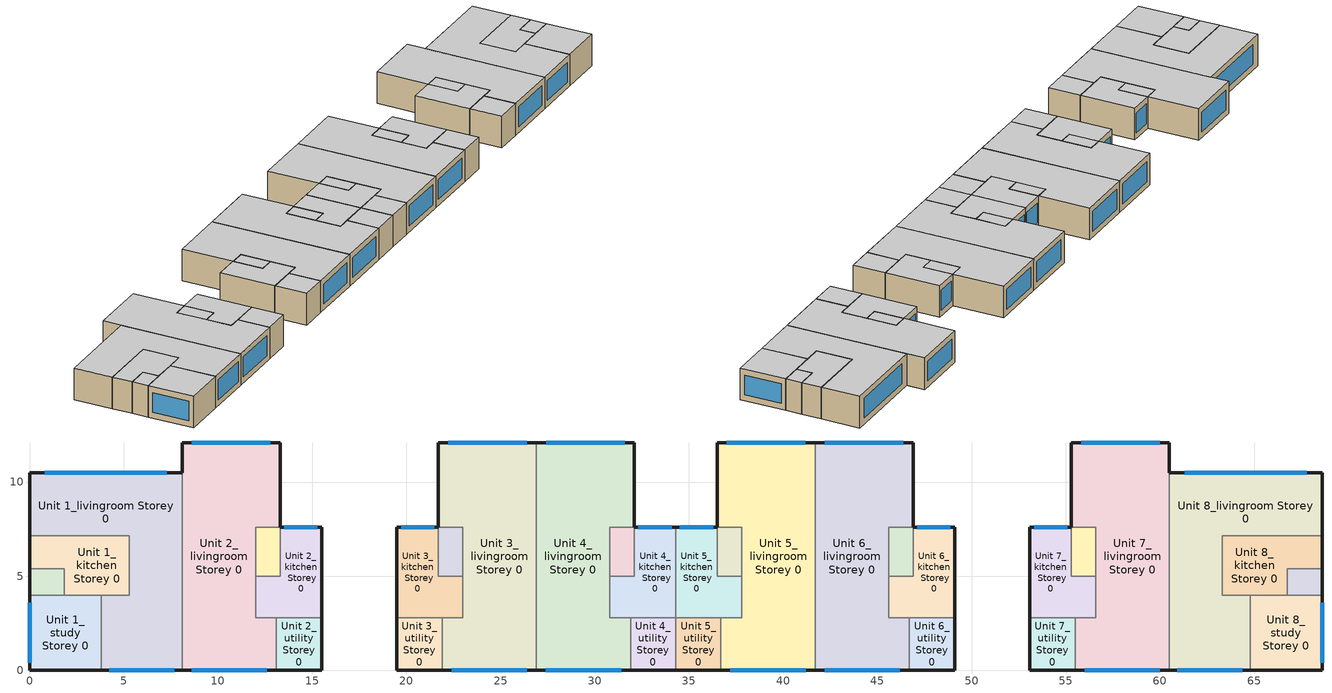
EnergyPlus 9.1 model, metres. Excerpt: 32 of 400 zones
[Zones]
Unit 1_livingroom Storey 0
 floor adiabatic (Project Floor): 8.1,10.5 8.1,0 3.8,0 3.8,4 5.3,4 5.3,7.15 0,7.15 0,10.5 z3.6
 wall outside (Project Wall): 3.8,0 8.1,0 / 8.1,10.5 0,10.5 0,7.15 z3.6:6.4
 wall to Unit 1_kitchen Storey 0 (Project Wall): 0,7.15 5.3,7.15 5.3,4 3.8,4 z3.6:6.4
 wall to Unit 1_study Storey 0 (Project Wall): 3.8,4 3.8,0 z3.6:6.4
 wall to Unit 2_livingroom Storey 0 (Project Wall): 8.1,0 8.1,10.5 z3.6:6.4
 window (Project External Window): 4.23,0 7.67,0 / 7.29,10.5 0.81,10.5 z4.12:5.88
 ceiling adiabatic (Project Flat Roof): 0,10.5 0,7.15 5.3,7.15 5.3,4 3.8,4 3.8,0 8.1,0 8.1,10.5 z6.4
Unit 1_kitchen Storey 0
 floor adiabatic (Project Floor): 5.3,7.15 5.3,4 1.85,4 1.85,5.4 0,5.4 0,7.15 z3.6
 wall outside (Project Wall): 0,7.15 0,5.4 z3.6:6.4
 wall to Unit 1_bath3 Storey 0 (Project Wall): 0,5.4 1.85,5.4 1.85,4 z3.6:6.4
 wall to Unit 1_study Storey 0 (Project Wall): 1.85,4 3.8,4 z3.6:6.4
 ceiling adiabatic (Project Flat Roof): 0,7.15 0,5.4 1.85,5.4 1.85,4 5.3,4 5.3,7.15 z6.4
Unit 1_bath3 Storey 0
 floor adiabatic (Project Floor): 1.85,5.4 1.85,4 0,4 0,5.4 z3.6
 wall outside (Project Wall): 0,5.4 0,4 z3.6:6.4
 wall to Unit 1_study Storey 0 (Project Wall): 0,4 1.85,4 z3.6:6.4
 ceiling adiabatic (Project Flat Roof): 0,5.4 0,4 1.85,4 1.85,5.4 z6.4
Unit 1_study Storey 0
 floor adiabatic (Project Floor): 3.8,4 3.8,0 0,0 0,4 z3.6
 wall outside (Project Wall): 0,4 0,0 3.8,0 z3.6:6.4
 window (Project External Window): 0,3.6 0,0.4 z4.12:5.88
 ceiling adiabatic (Project Flat Roof): 0,4 0,0 3.8,0 3.8,4 z6.4
Unit 2_livingroom Storey 0
 floor adiabatic (Project Floor): 8.1,12.1 13.3,12.1 13.3,7.6 12,7.6 12,2.8 13.1,2.8 13.1,0 8.1,0 z3.6
 wall outside (Project Wall): 8.1,0 13.1,0 / 13.3,7.6 13.3,12.1 8.1,12.1 8.1,10.5 z3.6:6.4
 wall to Unit 2_utility Storey 0 (Project Wall): 13.1,0 13.1,2.8 z3.6:6.4
 wall to Unit 2_kitchen Storey 0 (Project Wall): 13.1,2.8 12,2.8 12,5 z3.6:6.4
 wall to Unit 2_bath3 Storey 0 (Project Wall): 12,5 12,7.6 13.3,7.6 z3.6:6.4
 window (Project External Window): 8.6,0 12.6,0 / 12.78,12.1 8.62,12.1 z4.12:5.88
 ceiling adiabatic (Project Flat Roof): 8.1,0 13.1,0 13.1,2.8 12,2.8 12,7.6 13.3,7.6 13.3,12.1 8.1,12.1 z6.4
Unit 2_kitchen Storey 0
 floor adiabatic (Project Floor): 13.3,5 13.3,7.6 15.5,7.6 15.5,2.8 12,2.8 12,5 z3.6
 wall outside (Project Wall): 15.5,2.8 15.5,7.6 13.3,7.6 z3.6:6.4
 wall to Unit 2_utility Storey 0 (Project Wall): 13.1,2.8 15.5,2.8 z3.6:6.4
 wall to Unit 2_bath3 Storey 0 (Project Wall): 13.3,7.6 13.3,5 12,5 z3.6:6.4
 window (Project External Window): 15.28,7.6 13.52,7.6 z4.12:5.88
 ceiling adiabatic (Project Flat Roof): 12,5 12,2.8 15.5,2.8 15.5,7.6 13.3,7.6 13.3,5 z6.4
Unit 2_bath3 Storey 0
 floor adiabatic (Project Floor): 13.3,7.6 13.3,5 12,5 12,7.6 z3.6
 ceiling adiabatic (Project Flat Roof): 12,7.6 12,5 13.3,5 13.3,7.6 z6.4
Unit 2_utility Storey 0
 floor adiabatic (Project Floor): 15.5,2.8 15.5,0 13.1,0 13.1,2.8 z3.6
 wall outside (Project Wall): 13.1,0 15.5,0 15.5,2.8 z3.6:6.4
 ceiling adiabatic (Project Flat Roof): 13.1,2.8 13.1,0 15.5,0 15.5,2.8 z6.4
Unit 3_livingroom Storey 0
 floor adiabatic (Project Floor): 21.9,0 21.9,2.8 23,2.8 23,7.6 21.7,7.6 21.7,12.1 26.9,12.1 26.9,0 z3.6
 wall outside (Project Wall): 26.9,12.1 21.7,12.1 21.7,7.6 / 21.9,0 26.9,0 z3.6:6.4
 wall to Unit 4_livingroom Storey 0 (Project Wall): 26.9,0 26.9,12.1 z3.6:6.4
 wall to Unit 3_bath3 Storey 0 (Project Wall): 21.7,7.6 23,7.6 23,5 z3.6:6.4
 wall to Unit 3_kitchen Storey 0 (Project Wall): 23,5 23,2.8 21.9,2.8 z3.6:6.4
 wall to Unit 3_utility Storey 0 (Project Wall): 21.9,2.8 21.9,0 z3.6:6.4
 window (Project External Window): 26.38,12.1 22.22,12.1 / 22.4,0 26.4,0 z4.12:5.88
 ceiling adiabatic (Project Flat Roof): 26.9,0 26.9,12.1 21.7,12.1 21.7,7.6 23,7.6 23,2.8 21.9,2.8 21.9,0 z6.4
Unit 3_kitchen Storey 0
 floor adiabatic (Project Floor): 23,2.8 19.5,2.8 19.5,7.6 21.7,7.6 21.7,5 23,5 z3.6
 wall outside (Project Wall): 21.7,7.6 19.5,7.6 19.5,2.8 z3.6:6.4
 wall to Unit 3_bath3 Storey 0 (Project Wall): 23,5 21.7,5 21.7,7.6 z3.6:6.4
 wall to Unit 3_utility Storey 0 (Project Wall): 19.5,2.8 21.9,2.8 z3.6:6.4
 window (Project External Window): 21.48,7.6 19.72,7.6 z4.12:5.88
 ceiling adiabatic (Project Flat Roof): 23,5 21.7,5 21.7,7.6 19.5,7.6 19.5,2.8 23,2.8 z6.4
Unit 3_bath3 Storey 0
 floor adiabatic (Project Floor): 23,5 21.7,5 21.7,7.6 23,7.6 z3.6
 ceiling adiabatic (Project Flat Roof): 23,7.6 21.7,7.6 21.7,5 23,5 z6.4
Unit 3_utility Storey 0
 floor adiabatic (Project Floor): 21.9,0 19.5,0 19.5,2.8 21.9,2.8 z3.6
 wall outside (Project Wall): 19.5,2.8 19.5,0 21.9,0 z3.6:6.4
 ceiling adiabatic (Project Flat Roof): 21.9,2.8 19.5,2.8 19.5,0 21.9,0 z6.4
Unit 4_livingroom Storey 0
 floor adiabatic (Project Floor): 26.9,12.1 32.1,12.1 32.1,7.6 30.8,7.6 30.8,2.8 31.9,2.8 31.9,0 26.9,0 z3.6
 wall outside (Project Wall): 26.9,0 31.9,0 / 32.1,7.6 32.1,12.1 26.9,12.1 z3.6:6.4
 wall to Unit 4_utility Storey 0 (Project Wall): 31.9,0 31.9,2.8 z3.6:6.4
 wall to Unit 4_kitchen Storey 0 (Project Wall): 31.9,2.8 30.8,2.8 30.8,5 z3.6:6.4
 wall to Unit 4_bath3 Storey 0 (Project Wall): 30.8,5 30.8,7.6 32.1,7.6 z3.6:6.4
 window (Project External Window): 27.4,0 31.4,0 / 31.58,12.1 27.42,12.1 z4.12:5.88
 ceiling adiabatic (Project Flat Roof): 26.9,0 31.9,0 31.9,2.8 30.8,2.8 30.8,7.6 32.1,7.6 32.1,12.1 26.9,12.1 z6.4
Unit 4_kitchen Storey 0
 floor adiabatic (Project Floor): 32.1,5 32.1,7.6 34.3,7.6 34.3,2.8 30.8,2.8 30.8,5 z3.6
 wall outside (Project Wall): 34.3,7.6 32.1,7.6 z3.6:6.4
 wall to Unit 4_utility Storey 0 (Project Wall): 31.9,2.8 34.3,2.8 z3.6:6.4
 wall to Unit 5_kitchen Storey 0 (Project Wall): 34.3,2.8 34.3,7.6 z3.6:6.4
 wall to Unit 4_bath3 Storey 0 (Project Wall): 32.1,7.6 32.1,5 30.8,5 z3.6:6.4
 window (Project External Window): 34.08,7.6 32.32,7.6 z4.12:5.88
 ceiling adiabatic (Project Flat Roof): 30.8,5 30.8,2.8 34.3,2.8 34.3,7.6 32.1,7.6 32.1,5 z6.4
Unit 4_bath3 Storey 0
 floor adiabatic (Project Floor): 32.1,7.6 32.1,5 30.8,5 30.8,7.6 z3.6
 ceiling adiabatic (Project Flat Roof): 30.8,7.6 30.8,5 32.1,5 32.1,7.6 z6.4
Unit 4_utility Storey 0
 floor adiabatic (Project Floor): 34.3,2.8 34.3,0 31.9,0 31.9,2.8 z3.6
 wall outside (Project Wall): 31.9,0 34.3,0 z3.6:6.4
 wall to Unit 5_utility Storey 0 (Project Wall): 34.3,0 34.3,2.8 z3.6:6.4
 ceiling adiabatic (Project Flat Roof): 31.9,2.8 31.9,0 34.3,0 34.3,2.8 z6.4
Unit 5_livingroom Storey 0
 floor adiabatic (Project Floor): 36.7,0 36.7,2.8 37.8,2.8 37.8,7.6 36.5,7.6 36.5,12.1 41.7,12.1 41.7,0 z3.6
 wall outside (Project Wall): 41.7,12.1 36.5,12.1 36.5,7.6 / 36.7,0 41.7,0 z3.6:6.4
 wall to Unit 6_livingroom Storey 0 (Project Wall): 41.7,0 41.7,12.1 z3.6:6.4
 wall to Unit 5_bath3 Storey 0 (Project Wall): 36.5,7.6 37.8,7.6 37.8,5 z3.6:6.4
 wall to Unit 5_kitchen Storey 0 (Project Wall): 37.8,5 37.8,2.8 36.7,2.8 z3.6:6.4
 wall to Unit 5_utility Storey 0 (Project Wall): 36.7,2.8 36.7,0 z3.6:6.4
 window (Project External Window): 41.18,12.1 37.02,12.1 / 37.2,0 41.2,0 z4.12:5.88
 ceiling adiabatic (Project Flat Roof): 41.7,0 41.7,12.1 36.5,12.1 36.5,7.6 37.8,7.6 37.8,2.8 36.7,2.8 36.7,0 z6.4
Unit 5_kitchen Storey 0
 floor adiabatic (Project Floor): 37.8,2.8 34.3,2.8 34.3,7.6 36.5,7.6 36.5,5 37.8,5 z3.6
 wall outside (Project Wall): 36.5,7.6 34.3,7.6 z3.6:6.4
 wall to Unit 5_bath3 Storey 0 (Project Wall): 37.8,5 36.5,5 36.5,7.6 z3.6:6.4
 wall to Unit 5_utility Storey 0 (Project Wall): 34.3,2.8 36.7,2.8 z3.6:6.4
 window (Project External Window): 36.28,7.6 34.52,7.6 z4.12:5.88
 ceiling adiabatic (Project Flat Roof): 37.8,5 36.5,5 36.5,7.6 34.3,7.6 34.3,2.8 37.8,2.8 z6.4
Unit 5_bath3 Storey 0
 floor adiabatic (Project Floor): 37.8,5 36.5,5 36.5,7.6 37.8,7.6 z3.6
 ceiling adiabatic (Project Flat Roof): 37.8,7.6 36.5,7.6 36.5,5 37.8,5 z6.4
Unit 5_utility Storey 0
 floor adiabatic (Project Floor): 36.7,0 34.3,0 34.3,2.8 36.7,2.8 z3.6
 wall outside (Project Wall): 34.3,0 36.7,0 z3.6:6.4
 ceiling adiabatic (Project Flat Roof): 36.7,2.8 34.3,2.8 34.3,0 36.7,0 z6.4
Unit 6_livingroom Storey 0
 floor adiabatic (Project Floor): 41.7,12.1 46.9,12.1 46.9,7.6 45.6,7.6 45.6,2.8 46.7,2.8 46.7,0 41.7,0 z3.6
 wall outside (Project Wall): 41.7,0 46.7,0 / 46.9,7.6 46.9,12.1 41.7,12.1 z3.6:6.4
 wall to Unit 6_utility Storey 0 (Project Wall): 46.7,0 46.7,2.8 z3.6:6.4
 wall to Unit 6_kitchen Storey 0 (Project Wall): 46.7,2.8 45.6,2.8 45.6,5 z3.6:6.4
 wall to Unit 6_bath3 Storey 0 (Project Wall): 45.6,5 45.6,7.6 46.9,7.6 z3.6:6.4
 window (Project External Window): 42.2,0 46.2,0 / 46.38,12.1 42.22,12.1 z4.12:5.88
 ceiling adiabatic (Project Flat Roof): 41.7,0 46.7,0 46.7,2.8 45.6,2.8 45.6,7.6 46.9,7.6 46.9,12.1 41.7,12.1 z6.4
Unit 6_kitchen Storey 0
 floor adiabatic (Project Floor): 46.9,5 46.9,7.6 49.1,7.6 49.1,2.8 45.6,2.8 45.6,5 z3.6
 wall outside (Project Wall): 49.1,2.8 49.1,7.6 46.9,7.6 z3.6:6.4
 wall to Unit 6_utility Storey 0 (Project Wall): 46.7,2.8 49.1,2.8 z3.6:6.4
 wall to Unit 6_bath3 Storey 0 (Project Wall): 46.9,7.6 46.9,5 45.6,5 z3.6:6.4
 window (Project External Window): 48.88,7.6 47.12,7.6 z4.12:5.88
 ceiling adiabatic (Project Flat Roof): 45.6,5 45.6,2.8 49.1,2.8 49.1,7.6 46.9,7.6 46.9,5 z6.4
Unit 6_bath3 Storey 0
 floor adiabatic (Project Floor): 46.9,7.6 46.9,5 45.6,5 45.6,7.6 z3.6
 ceiling adiabatic (Project Flat Roof): 45.6,7.6 45.6,5 46.9,5 46.9,7.6 z6.4
Unit 6_utility Storey 0
 floor adiabatic (Project Floor): 49.1,2.8 49.1,0 46.7,0 46.7,2.8 z3.6
 wall outside (Project Wall): 46.7,0 49.1,0 49.1,2.8 z3.6:6.4
 ceiling adiabatic (Project Flat Roof): 46.7,2.8 46.7,0 49.1,0 49.1,2.8 z6.4
Unit 7_livingroom Storey 0
 floor adiabatic (Project Floor): 55.5,0 55.5,2.8 56.6,2.8 56.6,7.6 55.3,7.6 55.3,12.1 60.5,12.1 60.5,0 z3.6
 wall outside (Project Wall): 60.5,10.5 60.5,12.1 55.3,12.1 55.3,7.6 / 55.5,0 60.5,0 z3.6:6.4
 wall to Unit 8_livingroom Storey 0 (Project Wall): 60.5,0 60.5,10.5 z3.6:6.4
 wall to Unit 7_bath3 Storey 0 (Project Wall): 55.3,7.6 56.6,7.6 56.6,5 z3.6:6.4
 wall to Unit 7_kitchen Storey 0 (Project Wall): 56.6,5 56.6,2.8 55.5,2.8 z3.6:6.4
 wall to Unit 7_utility Storey 0 (Project Wall): 55.5,2.8 55.5,0 z3.6:6.4
 window (Project External Window): 59.98,12.1 55.82,12.1 / 56,0 60,0 z4.12:5.88
 ceiling adiabatic (Project Flat Roof): 60.5,0 60.5,12.1 55.3,12.1 55.3,7.6 56.6,7.6 56.6,2.8 55.5,2.8 55.5,0 z6.4
Unit 7_kitchen Storey 0
 floor adiabatic (Project Floor): 56.6,2.8 53.1,2.8 53.1,7.6 55.3,7.6 55.3,5 56.6,5 z3.6
 wall outside (Project Wall): 55.3,7.6 53.1,7.6 53.1,2.8 z3.6:6.4
 wall to Unit 7_bath3 Storey 0 (Project Wall): 56.6,5 55.3,5 55.3,7.6 z3.6:6.4
 wall to Unit 7_utility Storey 0 (Project Wall): 53.1,2.8 55.5,2.8 z3.6:6.4
 window (Project External Window): 55.08,7.6 53.32,7.6 z4.12:5.88
 ceiling adiabatic (Project Flat Roof): 56.6,5 55.3,5 55.3,7.6 53.1,7.6 53.1,2.8 56.6,2.8 z6.4
Unit 7_bath3 Storey 0
 floor adiabatic (Project Floor): 56.6,5 55.3,5 55.3,7.6 56.6,7.6 z3.6
 ceiling adiabatic (Project Flat Roof): 56.6,7.6 55.3,7.6 55.3,5 56.6,5 z6.4
Unit 7_utility Storey 0
 floor adiabatic (Project Floor): 55.5,0 53.1,0 53.1,2.8 55.5,2.8 z3.6
 wall outside (Project Wall): 53.1,2.8 53.1,0 55.5,0 z3.6:6.4
 ceiling adiabatic (Project Flat Roof): 55.5,2.8 53.1,2.8 53.1,0 55.5,0 z6.4
Unit 8_livingroom Storey 0
 floor adiabatic (Project Floor): 68.6,7.15 63.3,7.15 63.3,4 64.8,4 64.8,0 60.5,0 60.5,10.5 68.6,10.5 z3.6
 wall outside (Project Wall): 60.5,0 64.8,0 / 68.6,7.15 68.6,10.5 60.5,10.5 z3.6:6.4
 wall to Unit 8_study Storey 0 (Project Wall): 64.8,0 64.8,4 z3.6:6.4
 wall to Unit 8_kitchen Storey 0 (Project Wall): 64.8,4 63.3,4 63.3,7.15 68.6,7.15 z3.6:6.4
 window (Project External Window): 67.79,10.5 61.31,10.5 / 60.93,0 64.37,0 z4.12:5.88
 ceiling adiabatic (Project Flat Roof): 68.6,10.5 60.5,10.5 60.5,0 64.8,0 64.8,4 63.3,4 63.3,7.15 68.6,7.15 z6.4
Unit 8_kitchen Storey 0
 floor adiabatic (Project Floor): 68.6,5.4 66.75,5.4 66.75,4 63.3,4 63.3,7.15 68.6,7.15 z3.6
 wall outside (Project Wall): 68.6,5.4 68.6,7.15 z3.6:6.4
 wall to Unit 8_study Storey 0 (Project Wall): 64.8,4 66.75,4 z3.6:6.4
 wall to Unit 8_bath3 Storey 0 (Project Wall): 66.75,4 66.75,5.4 68.6,5.4 z3.6:6.4
 ceiling adiabatic (Project Flat Roof): 68.6,7.15 63.3,7.15 63.3,4 66.75,4 66.75,5.4 68.6,5.4 z6.4
Unit 8_bath3 Storey 0
 floor adiabatic (Project Floor): 68.6,4 66.75,4 66.75,5.4 68.6,5.4 z3.6
 wall outside (Project Wall): 68.6,4 68.6,5.4 z3.6:6.4
 wall to Unit 8_study Storey 0 (Project Wall): 66.75,4 68.6,4 z3.6:6.4
 ceiling adiabatic (Project Flat Roof): 68.6,5.4 66.75,5.4 66.75,4 68.6,4 z6.4
Unit 8_study Storey 0
 floor adiabatic (Project Floor): 68.6,0 64.8,0 64.8,4 68.6,4 z3.6
 wall outside (Project Wall): 64.8,0 68.6,0 68.6,4 z3.6:6.4
 window (Project External Window): 68.6,0.4 68.6,3.6 z4.12:5.88
 ceiling adiabatic (Project Flat Roof): 68.6,4 64.8,4 64.8,0 68.6,0 z6.4
[Building]
One Precinct: North Axis=0; Terrain=City; Loads Convergence Tolerance Value=0.04; Temperature Convergence Tolerance Value=0.4; Solar Distribution=FullInteriorAndExterior; Maximum Number of Warmup Days=25; Minimum Number of Warmup Days=6
[Site:Location]
SGP_Singapore.486980_IWEC: Latitude=1.37; Longitude=103.98; Time Zone=8; Elevation=16
[MATERIAL] Roughness=MediumRough
Name | Thickness | Conductivity | Density | Specific Heat | Thermal Absorptance | Solar Absorptance | Visible Absorptance
ConcreteWall | 0.15 | 0.8 | 2400 | 880 | 0.85 | 0.79 | 0.79
Greenwall | 0.079 | 2.5 | 1293 | 853 | 0.98 | 0.75 | 0.75
[WindowMaterial:SimpleGlazingSystem]
SingleGlazingEuroGrey: UFactor=5.93; Solar Heat Gain Coefficient=0.62; Visible Transmittance=0.495
[Construction]
Project Wall: Greenwall
Project Floor; Project Flat Roof: ConcreteWall
Project External Window: SingleGlazingEuroGrey
[ZONE] Type=1; Multiplier=1; Ceiling Height=autocalculate; Volume=autocalculate; Floor Area=autocalculate; Part of Total Floor Area=Yes
Unit 1_livingroom Storey 0; Unit 1_kitchen Storey 0; Unit 1_bath3 Storey 0; Unit 1_study Storey 0; Unit 2_livingroom Storey 0; Unit 2_kitchen Storey 0; Unit 2_bath3 Storey 0; Unit 2_utility Storey 0; Unit 3_livingroom Storey 0; Unit 3_kitchen Storey 0; Unit 3_bath3 Storey 0; Unit 3_utility Storey 0; Unit 4_livingroom Storey 0; Unit 4_kitchen Storey 0; Unit 4_bath3 Storey 0; Unit 4_utility Storey 0; Unit 5_livingroom Storey 0; Unit 5_kitchen Storey 0; Unit 5_bath3 Storey 0; Unit 5_utility Storey 0; Unit 6_livingroom Storey 0; Unit 6_kitchen Storey 0; Unit 6_bath3 Storey 0; Unit 6_utility Storey 0; Unit 7_livingroom Storey 0; Unit 7_kitchen Storey 0; Unit 7_bath3 Storey 0; Unit 7_utility Storey 0; Unit 8_livingroom Storey 0; Unit 8_kitchen Storey 0; Unit 8_bath3 Storey 0; Unit 8_study Storey 0
[ZONEINFILTRATION:DESIGNFLOWRATE] Design Flow Rate Calculation Method=AirChanges/Hour; Air Changes per Hour=1; Constant Term Coefficient=1; Temperature Term Coefficient=0; Velocity Term Coefficient=0; Velocity Squared Term Coefficient=0
Name | Zone or ZoneList | Schedule
Unit 1_livingroom Storey 0 Infiltration | Unit 1_livingroom Storey 0 | Living_Infiltration_AirCon
Unit 1_kitchen Storey 0 Infiltration | Unit 1_kitchen Storey 0 | Always On
Unit 1_bath3 Storey 0 Infiltration | Unit 1_bath3 Storey 0 | Always On
Unit 1_study Storey 0 Infiltration | Unit 1_study Storey 0 | Always On
Unit 2_livingroom Storey 0 Infiltration | Unit 2_livingroom Storey 0 | Living_Infiltration_AirCon
Unit 2_kitchen Storey 0 Infiltration | Unit 2_kitchen Storey 0 | Always On
Unit 2_bath3 Storey 0 Infiltration | Unit 2_bath3 Storey 0 | Always On
Unit 2_utility Storey 0 Infiltration | Unit 2_utility Storey 0 | Always On
Unit 3_livingroom Storey 0 Infiltration | Unit 3_livingroom Storey 0 | Living_Infiltration_AirCon
Unit 3_kitchen Storey 0 Infiltration | Unit 3_kitchen Storey 0 | Always On
Unit 3_bath3 Storey 0 Infiltration | Unit 3_bath3 Storey 0 | Always On
Unit 3_utility Storey 0 Infiltration | Unit 3_utility Storey 0 | Always On
Unit 4_livingroom Storey 0 Infiltration | Unit 4_livingroom Storey 0 | Living_Infiltration_AirCon
Unit 4_kitchen Storey 0 Infiltration | Unit 4_kitchen Storey 0 | Always On
Unit 4_bath3 Storey 0 Infiltration | Unit 4_bath3 Storey 0 | Always On
Unit 4_utility Storey 0 Infiltration | Unit 4_utility Storey 0 | Always On
Unit 5_livingroom Storey 0 Infiltration | Unit 5_livingroom Storey 0 | Living_Infiltration_AirCon
Unit 5_kitchen Storey 0 Infiltration | Unit 5_kitchen Storey 0 | Always On
Unit 5_bath3 Storey 0 Infiltration | Unit 5_bath3 Storey 0 | Always On
Unit 5_utility Storey 0 Infiltration | Unit 5_utility Storey 0 | Always On
Unit 6_livingroom Storey 0 Infiltration | Unit 6_livingroom Storey 0 | Living_Infiltration_AirCon
Unit 6_kitchen Storey 0 Infiltration | Unit 6_kitchen Storey 0 | Always On
Unit 6_bath3 Storey 0 Infiltration | Unit 6_bath3 Storey 0 | Always On
Unit 6_utility Storey 0 Infiltration | Unit 6_utility Storey 0 | Always On
Unit 7_livingroom Storey 0 Infiltration | Unit 7_livingroom Storey 0 | Living_Infiltration_AirCon
Unit 7_kitchen Storey 0 Infiltration | Unit 7_kitchen Storey 0 | Always On
Unit 7_bath3 Storey 0 Infiltration | Unit 7_bath3 Storey 0 | Always On
Unit 7_utility Storey 0 Infiltration | Unit 7_utility Storey 0 | Always On
Unit 8_livingroom Storey 0 Infiltration | Unit 8_livingroom Storey 0 | Living_Infiltration_AirCon
Unit 8_kitchen Storey 0 Infiltration | Unit 8_kitchen Storey 0 | Always On
Unit 8_bath3 Storey 0 Infiltration | Unit 8_bath3 Storey 0 | Always On
Unit 8_study Storey 0 Infiltration | Unit 8_study Storey 0 | Always On
[HVACTEMPLATE:THERMOSTAT]
Zone Stat: Constant Cooling Setpoint=25
[HVACTEMPLATE:ZONE:IDEALLOADSAIRSYSTEM] Template Thermostat=Zone Stat; System Availability Schedule=AirCon_normal; Maximum Heating Supply Air Temperature=50; Minimum Cooling Supply Air Temperature=13; Maximum Heating Supply Air Humidity Ratio=0.0156; Minimum Cooling Supply Air Humidity Ratio=0.0077; Heating Limit=NoLimit; Cooling Limit=NoLimit; Heating Availability Schedule=Always Off; Cooling Availability Schedule=AirCon_normal; Dehumidification Control Type=Humidistat; Cooling Sensible Heat Ratio=0.7; Dehumidification Setpoint=60; Humidification Control Type=None; Outdoor Air Method=None; Outdoor Air Flow Rate per Person=0.00944; Outdoor Air Flow Rate per Zone Floor Area=0; Outdoor Air Flow Rate per Zone=0; Demand Controlled Ventilation Type=None; Outdoor Air Economizer Type=NoEconomizer; Heat Recovery Type=None; Sensible Heat Recovery Effectiveness=0.7; Latent Heat Recovery Effectiveness=0.65
Unit 1_livingroom Storey 0; Unit 2_livingroom Storey 0; Unit 3_livingroom Storey 0; Unit 4_livingroom Storey 0; Unit 5_livingroom Storey 0; Unit 6_livingroom Storey 0; Unit 7_livingroom Storey 0; Unit 8_livingroom Storey 0
[Schedule:Compact]
Always On: Through: 12/31, For: AllDays, Until: 24:00, 1
Always Off: Through: 12/31, For: AllDays, Until: 24:00, 0
AirCon_normal: Through: 31 Dec, For: AllDays, Until: 07:00, 1, Until: 22:00, 0, Until: 24:00, 1
[SCHEDULE:COMPACT]
Living_Infiltration_AirCon: Through: 12/31, For: AllDays, Until: 07:00, 0.2, Until: 22:00, 1, Until: 24:00, 0.2
